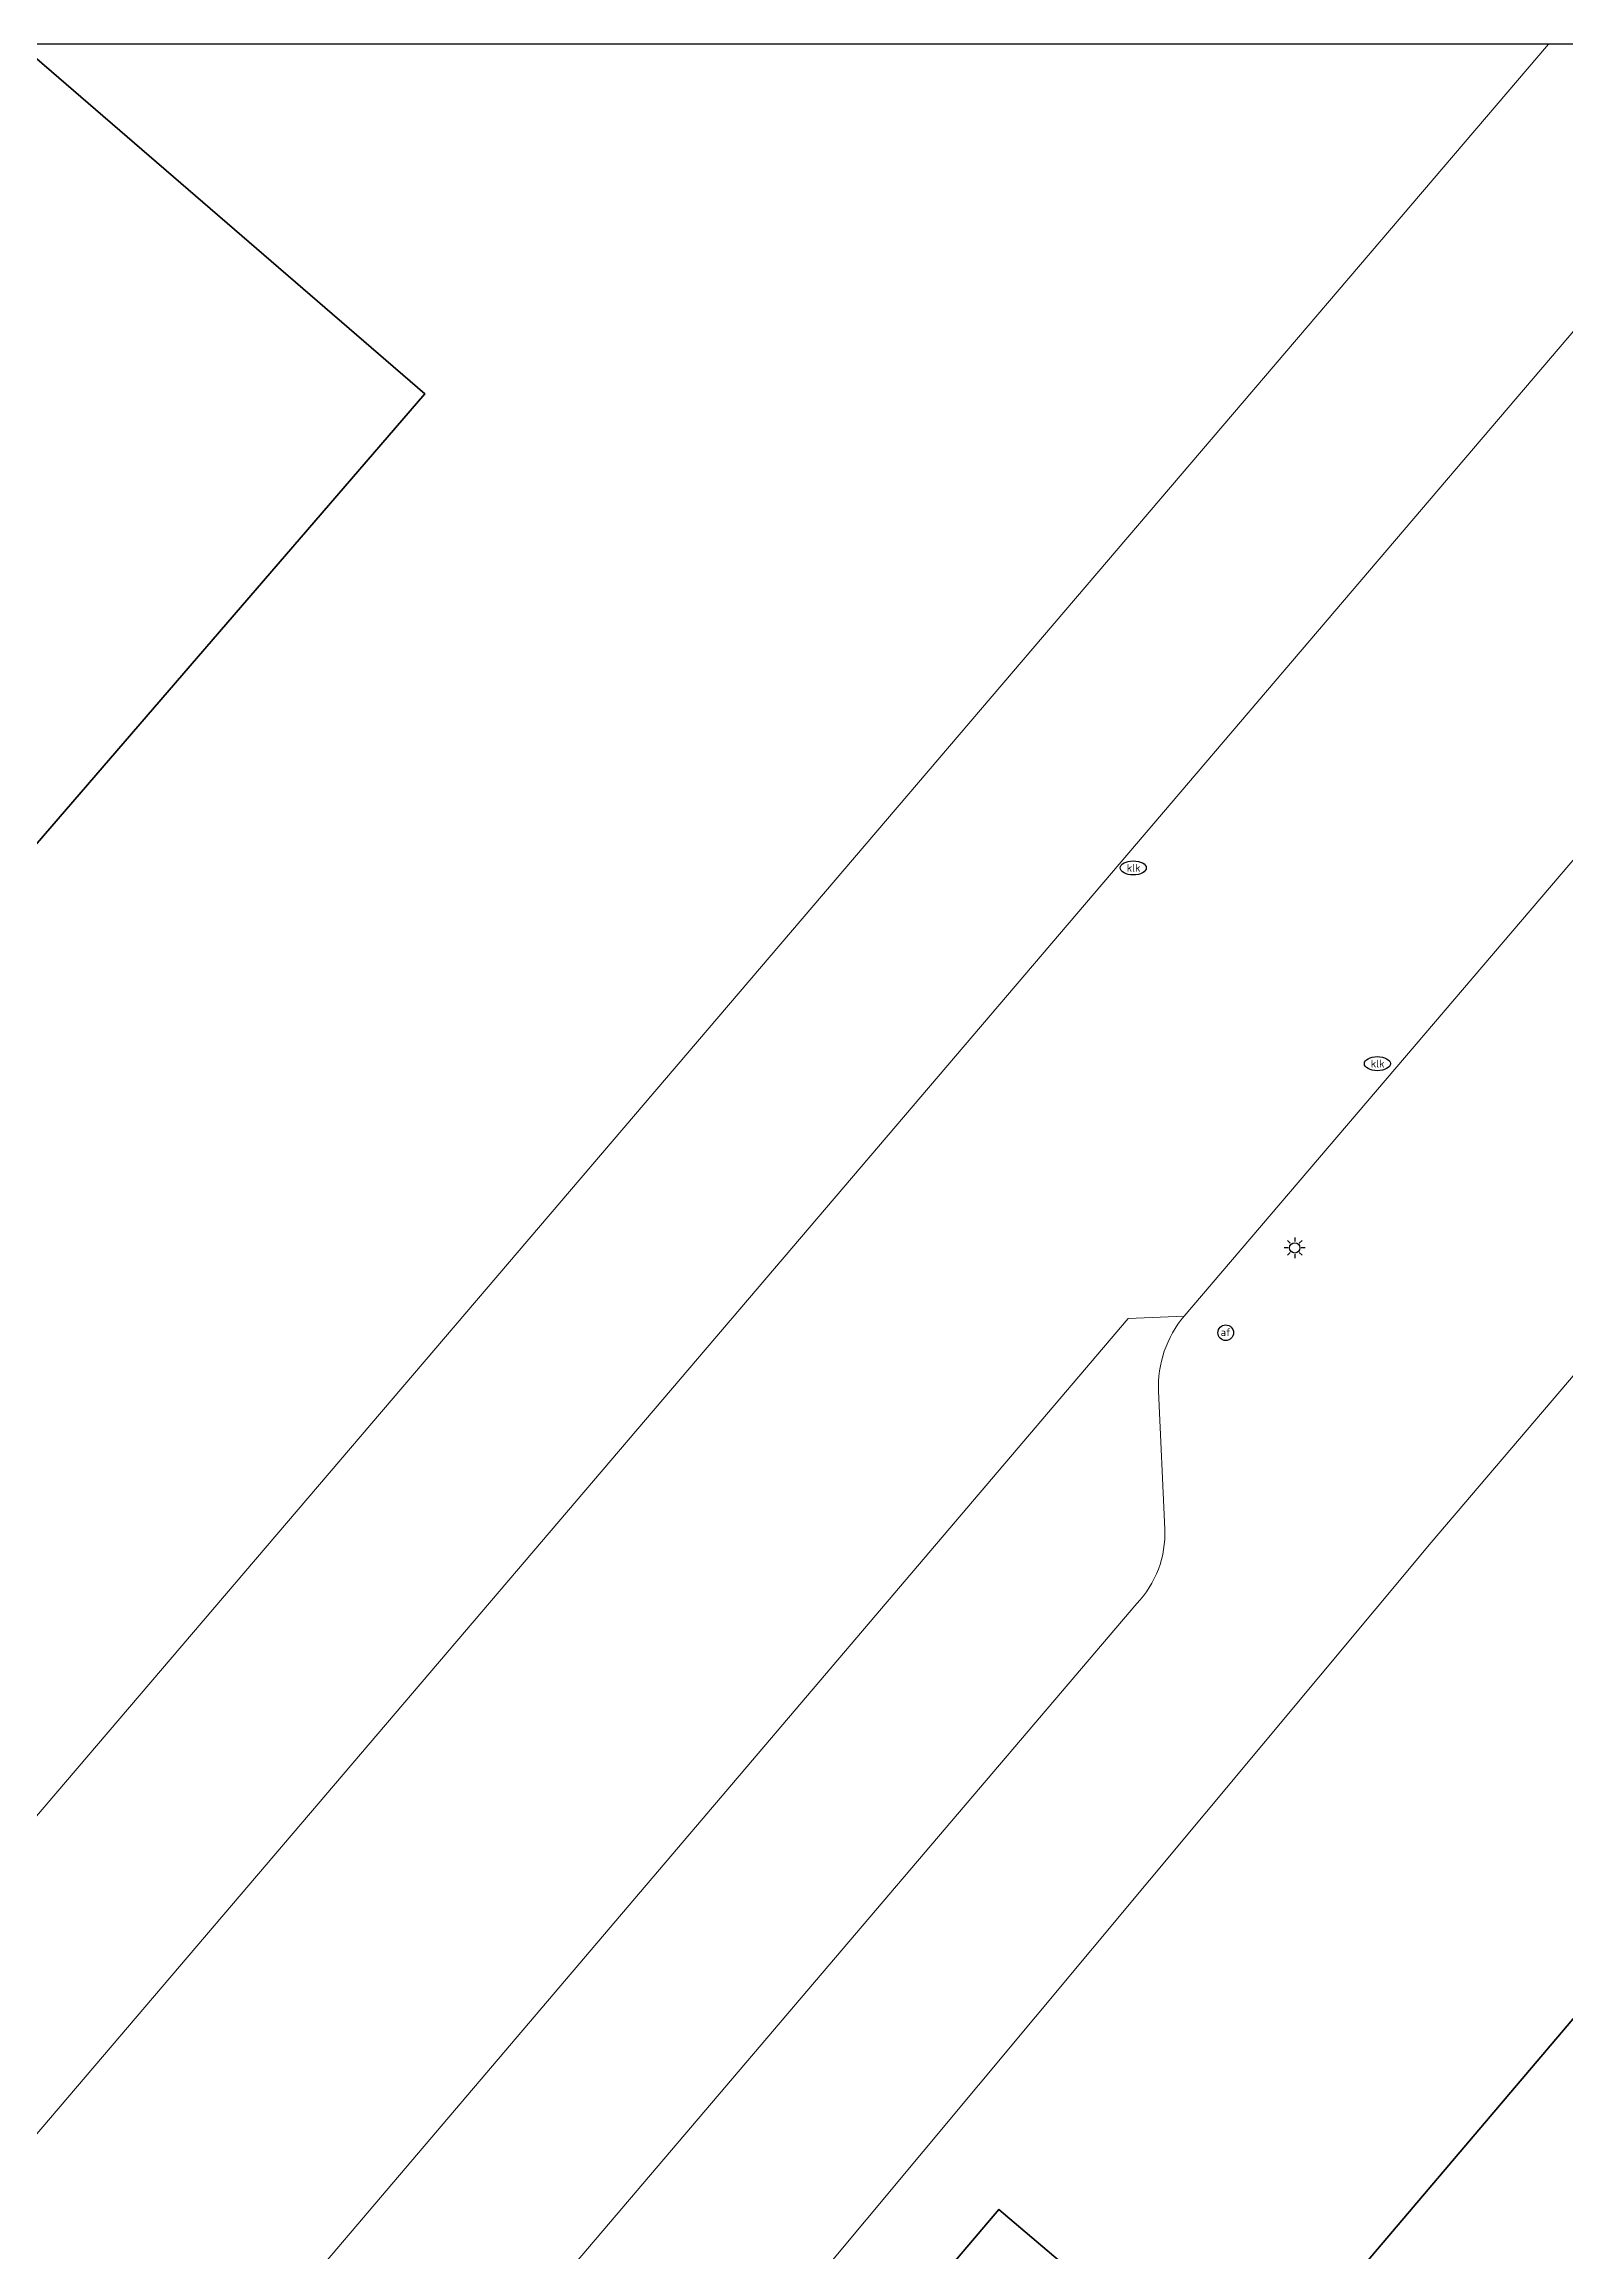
# Model space of a CAD drawing. Header units: metres. Extents: x 30438 to 30782, y 387448 to 387694.
# Drawn here: x 30575.01 to 30589.65, y 387626.43 to 387647.67 of the extents above; entities that cross this region are included whole.
import ezdxf
from ezdxf.enums import TextEntityAlignment as Align

# ---------------------------------------------------------------- set-up
doc = ezdxf.new("R2010")
doc.units = ezdxf.units.M
for name, color, linetype, lineweight in [('B-GV-IE-MEUBILAIR-S', 7, 'Continuous', 25), ('B-GV-OG-BEBOUWING-GV', 7, 'Continuous', 35), ('B-GV-OG-TERREIN_ERF-GV', 7, 'Continuous', 18), ('B-GV-VH-OPENVERHARDING_BETONSTRAATSTEEN-GV', 90, 'Continuous', 18), ('B-GV-VH-OPENVERHARDING_STRAATBAKSTEEN-GV', 90, 'Continuous', 18), ('B-GV-VH-OPENVERHARDING_TEGEL-GV', 90, 'Continuous', 18)]:
    doc.layers.add(name, color=color, linetype=linetype, lineweight=lineweight)
doc.styles.add('NLCS-ISO', font='NLCS-ISO.ttf')

# ---------------------------------------------------------------- blocks, each defined once
blk = doc.blocks.new('SIE-MEUBILAIR_PAAL_LICHTMAST-SO')
for points in [[(-0.62, 0), (-1, 0)], [(-0.71, 0.71), (-0.44, 0.44)], [(0, 1), (0, 0.62)], [(0.44, 0.44), (0.71, 0.71)], [(1, 0), (0.62, 0)], [(-0.71, -0.71), (-0.44, -0.44)], [(0, -0.62), (0, -1)], [(0.44, -0.44), (0.71, -0.71)]]:
    blk.add_lwpolyline(points)
blk.add_circle((0, 0), 0.5)
blk = doc.blocks.new('SIE-MEUBILAIR_PAAL_AFSLUITPAAL-SO')
blk.add_circle((0, 0), 0.75)
at = {"style": 'NLCS-ISO'}
blk.add_text('af', height=0.75, dxfattribs=at).set_placement((0, 0.05), align=Align.MIDDLE_CENTER)
blk = doc.blocks.new('SIE-MEUBILAIR_PUT_KOLK-SO')
blk.add_ellipse((0, 0), major_axis=(1.25, 0), ratio=0.54)
at = {"style": 'NLCS-ISO'}
blk.add_text('klk', height=0.75, dxfattribs=at).set_placement((0.03, 0), align=Align.MIDDLE_CENTER)

msp = doc.modelspace()

# ---------------------------------------------------------------- linework, layer by layer
msp.add_lwpolyline([(30510.96, 387447.669), (30710.96, 387447.669), (30710.96, 387647.669), (30510.96, 387647.669)], close=True)
msp.add_lwpolyline([(30510.96, 387447.669), (30710.96, 387447.669), (30710.96, 387647.669), (30510.96, 387647.669)], close=True)
at = {"layer": 'B-GV-OG-BEBOUWING-GV'}
msp.add_lwpolyline([(30566.699, 387647.669), (30564.691, 387644.796), (30564.986, 387644.547), (30567.947, 387642.055), (30568.067, 387642.197), (30569.055, 387643.372), (30574.153, 387639.073), (30578.671, 387644.306), (30574.776, 387647.669)], dxfattribs=at)
msp.add_lwpolyline([(30599.933, 387630.831), (30606.069, 387625.644), (30612.388, 387633.12), (30606.204, 387638.348), (30605.171, 387637.126), (30597.328, 387643.789), (30592.749, 387638.415), (30593.491, 387637.785), (30589.922, 387633.584), (30592.226, 387631.627), (30586.498, 387624.884), (30584.194, 387626.841), (30581.987, 387624.244), (30581.919, 387624.163), (30582.203, 387623.922), (30586.159, 387620.561), (30593.982, 387613.949), (30596.237, 387616.616), (30593.852, 387618.632), (30595.767, 387620.897), (30593.299, 387622.984)], close=True, dxfattribs=at)
at = {"layer": 'B-GV-OG-TERREIN_ERF-GV'}
for points in [[(30545.395, 387596.006), (30589.48, 387647.669)], [(30574.776, 387647.669), (30578.671, 387644.306), (30574.153, 387639.073), (30569.055, 387643.372), (30568.067, 387642.197), (30567.947, 387642.055), (30566.992, 387640.92), (30572.077, 387636.66), (30567.667, 387631.573), (30563.258, 387626.485), (30558.178, 387630.789)]]:
    msp.add_lwpolyline(points, dxfattribs=at)
msp.add_lwpolyline([(30592.226, 387631.627), (30589.922, 387633.584), (30593.491, 387637.785), (30592.749, 387638.415), (30588.354, 387633.257), (30581.29, 387624.789), (30581.987, 387624.244), (30584.194, 387626.841), (30586.498, 387624.884)], close=True, dxfattribs=at)
at = {"layer": 'B-GV-VH-OPENVERHARDING_BETONSTRAATSTEEN-GV'}
for points in [[(30592.076, 387647.669), (30551.84, 387600.474), (30555.269, 387597.577), (30555.477, 387597.823), (30570.73, 387615.775), (30576.719, 387622.817), (30577.742, 387623.531), (30576.349, 387624.724), (30585.437, 387635.409)], [(30585.437, 387635.409), (30585.976, 387635.434), (30593.769, 387644.569), (30594.099, 387645.577), (30595.888, 387647.669)]]:
    msp.add_lwpolyline(points, dxfattribs=at)
at = {"layer": 'B-GV-VH-OPENVERHARDING_STRAATBAKSTEEN-GV'}
for points in [[(30585.976, 387635.434), (30585.437, 387635.409), (30576.349, 387624.724), (30577.742, 387623.531), (30585.52, 387632.668)], [(30585.791, 387633.385), (30585.729, 387634.71)]]:
    msp.add_lwpolyline(points, dxfattribs=at)
for points in [[(30585.729, 387634.71, -0.184892), (30585.976, 387635.434)], [(30585.52, 387632.668, 0.203261), (30585.791, 387633.385)]]:
    msp.add_lwpolyline(points, format="xyb", dxfattribs=at)
at = {"layer": 'B-GV-VH-OPENVERHARDING_TEGEL-GV'}
for points in [[(30589.48, 387647.669), (30545.395, 387596.006)], [(30546.6, 387594.329), (30550.203, 387598.555), (30551.84, 387600.474), (30592.076, 387647.669)], [(30593.769, 387644.569), (30585.976, 387635.434)], [(30577.548, 387622.777), (30577.821, 387620.036), (30578.675, 387619.333), (30578.789, 387619.239), (30579.334, 387619.98), (30579.158, 387622.312), (30581.29, 387624.789), (30588.354, 387633.257), (30592.749, 387638.415), (30597.328, 387643.789)], [(30585.729, 387634.71), (30585.791, 387633.385)], [(30585.52, 387632.668), (30577.742, 387623.531)]]:
    msp.add_lwpolyline(points, dxfattribs=at)
for points in [[(30585.976, 387635.434, 0.184892), (30585.729, 387634.71)], [(30585.791, 387633.385, -0.203261), (30585.52, 387632.668)]]:
    msp.add_lwpolyline(points, format="xyb", dxfattribs=at)

# ---------------------------------------------------------------- block references
at = {"layer": 'B-GV-IE-MEUBILAIR-S', "xscale": 0.1, "yscale": 0.1, "zscale": 0.1}
for name, p in [('SIE-MEUBILAIR_PUT_KOLK-SO', (30585.487, 387639.745)), ('SIE-MEUBILAIR_PUT_KOLK-SO', (30587.835, 387637.862)), ('SIE-MEUBILAIR_PAAL_LICHTMAST-SO', (30587.04, 387636.09)), ('SIE-MEUBILAIR_PAAL_AFSLUITPAAL-SO', (30586.376, 387635.274))]:
    msp.add_blockref(name, p, dxfattribs=at)

doc.saveas('drawing.dxf')
